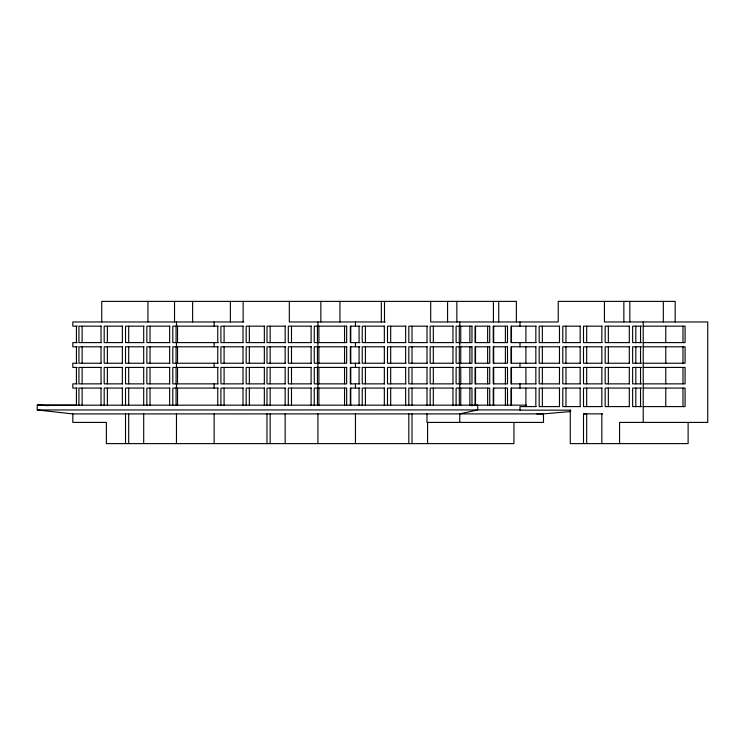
<?xml version="1.0" encoding="UTF-8"?>
<svg xmlns="http://www.w3.org/2000/svg" width="745" height="745" viewBox="0 0 745 745"><rect width="100%" height="100%" fill="white"/><g stroke="black" fill="none" stroke-linecap="round" stroke-linejoin="round"><path stroke-width="1.12" d="M72.814 413.913L72.814 422.415L106.386 422.415L106.386 443.62L513.938 443.62L513.938 422.415M176.463 443.62L176.463 413.913M214.132 443.62L214.141 413.903M317.919 443.62L317.919 413.903L543.487 413.894L570.763 411.51M355.458 443.62L355.458 413.894M470.97 405.68L477.703 405.15L526.37 405.15M243.699 321.97L72.814 321.97L72.814 326.17L77.266 326.17M385.277 321.97L289.33 321.97L289.33 301.38M101.283 326.17L78.933 326.17L78.933 342.598L101.283 342.598M122.646 326.17L104.188 326.17L104.188 342.598L122.646 342.598M143.981 326.17L125.523 326.17L125.523 342.598L143.981 342.598M169.925 326.17L146.849 326.17L146.849 342.598L169.925 342.598M218.192 326.17L172.803 326.17L172.803 342.598L218.192 342.598M243.261 326.17L220.911 326.17L220.911 342.598L243.261 342.598M264.633 326.17L246.176 326.17L246.176 342.598L264.633 342.598M285.437 326.17L266.98 326.17L266.98 342.598L285.437 342.598M311.382 326.17L288.306 326.17L288.306 342.598L311.382 342.598M359.965 326.17L350.336 326.17L350.336 342.598L359.965 342.598M384.588 326.17L362.238 326.17L362.238 342.598L384.588 342.598M405.951 326.17L387.493 326.17L387.493 342.598L405.951 342.598M427.276 326.17L408.819 326.17L408.819 342.598L427.276 342.598M453.221 326.17L430.154 326.17L430.154 342.598L453.221 342.598M536.055 326.17L511.023 326.17L511.023 342.598L536.055 342.598M559.644 326.17L539.175 326.17L539.175 342.598L559.644 342.598M580.402 326.17L562.792 326.17L562.792 342.598L580.402 342.598M602.072 326.17L583.503 326.17L583.503 342.598L602.072 342.598M629.534 326.17L605.163 326.17L605.163 342.598L629.534 342.598M641.613 326.17L632.645 326.17L632.645 342.598L641.613 342.598M643.214 326.17L685.083 326.17L685.083 342.598L643.214 342.598M77.266 342.598L72.814 342.598L72.814 346.798L77.266 346.798M101.283 346.798L78.933 346.798L78.933 363.234L101.283 363.234M122.646 346.798L104.188 346.798L104.188 363.234L122.646 363.234M143.981 346.798L125.523 346.798L125.523 363.234L143.981 363.234M169.925 346.798L146.849 346.798L146.849 363.234L169.925 363.234M218.192 346.798L172.803 346.798L172.803 363.234L218.192 363.234M243.261 346.798L220.911 346.798L220.911 363.234L243.261 363.234M264.633 346.798L246.176 346.798L246.176 363.234L264.633 363.234M285.437 346.798L266.98 346.798L266.98 363.234L285.437 363.234M311.382 346.798L288.306 346.798L288.306 363.234L311.382 363.234M359.965 346.798L350.336 346.798L350.336 363.234L359.965 363.234M384.588 346.798L362.238 346.798L362.238 363.234L384.588 363.234M405.951 346.798L387.493 346.798L387.493 363.234L405.951 363.234M427.276 346.798L408.819 346.798L408.819 363.234L427.276 363.234M453.221 346.798L430.154 346.798L430.154 363.234L453.221 363.234M536.055 346.798L511.023 346.798L511.023 363.234L536.055 363.234M559.644 346.798L539.175 346.798L539.175 363.234L559.644 363.234M580.402 346.798L562.792 346.798L562.792 363.234L580.402 363.234M602.072 346.798L583.503 346.798L583.503 363.234L602.072 363.234M629.534 346.798L605.163 346.798L605.163 363.234L629.534 363.234M641.613 346.798L632.645 346.798L632.645 363.234L641.613 363.234M643.214 346.798L685.083 346.798L685.083 363.234L643.214 363.234M77.266 363.234L72.814 363.234L72.814 367.434L77.266 367.434M101.283 367.434L78.933 367.434L78.933 383.861L101.283 383.861M122.646 367.434L104.188 367.434L104.188 383.861L122.646 383.861M143.981 367.434L125.523 367.434L125.523 383.861L143.981 383.861M169.925 367.434L146.849 367.434L146.849 383.861L169.925 383.861M218.192 367.434L172.803 367.434L172.803 383.861L218.192 383.861M243.261 367.434L220.911 367.434L220.911 383.861L243.261 383.861M264.633 367.434L246.176 367.434L246.176 383.861L264.633 383.861M285.437 367.434L266.98 367.434L266.98 383.861L285.437 383.861M311.382 367.434L288.306 367.434L288.306 383.861L311.382 383.861M359.965 367.434L350.336 367.434L350.336 383.861L359.965 383.861M384.588 367.434L362.238 367.434L362.238 383.861L384.588 383.861M405.951 367.434L387.493 367.434L387.493 383.861L405.951 383.861M427.276 367.434L408.819 367.434L408.819 383.861L427.276 383.861M453.221 367.434L430.154 367.434L430.154 383.861L453.221 383.861M536.055 367.434L511.023 367.434L511.023 383.861L536.055 383.861M559.644 367.434L539.175 367.434L539.175 383.861L559.644 383.861M580.402 367.434L562.792 367.434L562.792 383.861L580.402 383.861M602.072 367.434L583.503 367.434L583.503 383.861L602.072 383.861M629.534 367.434L605.163 367.434L605.163 383.861L629.534 383.861M641.613 367.434L632.645 367.434L632.645 383.861L641.613 383.861M643.214 367.434L685.083 367.434L685.083 383.861L643.214 383.861M77.266 383.861L72.814 383.861L72.814 388.071L77.266 388.071M101.283 388.071L78.933 388.071L78.933 405.438M122.646 388.071L104.188 388.071L104.188 405.438M143.981 388.071L125.523 388.071L125.523 405.438M169.925 388.071L146.849 388.071L146.849 405.438M218.192 388.071L172.803 388.071L172.803 405.438M243.261 388.071L220.911 388.071L220.911 405.438M264.633 388.071L246.176 388.071L246.176 405.438M285.437 388.071L266.98 388.071L266.98 405.438M311.382 388.071L288.306 388.071L288.306 405.438M359.965 388.071L350.336 388.071L350.336 405.438M384.588 388.071L362.238 388.071L362.238 405.438M405.951 388.071L387.493 388.071L387.493 405.438M427.276 388.071L408.819 388.071L408.819 405.438M453.221 388.071L430.154 388.071L430.154 405.438M536.055 388.071L511.023 388.071L511.023 405.42M559.644 388.071L539.175 388.071L539.175 406.602L559.644 406.602M580.402 388.071L562.792 388.071L562.792 406.602L580.402 406.602M602.072 388.071L583.503 388.071L583.503 406.602L602.072 406.602M629.534 388.071L605.163 388.071L605.163 406.602L629.534 406.602M641.613 388.071L632.645 388.071L632.645 406.602L641.613 406.602M643.214 388.071L685.083 388.071L685.083 406.602L643.214 406.602M76.698 405.178L37.25 405.187L37.25 409.955L72.74 413.913L317.919 413.903M536.055 406.602L519.982 406.602L519.982 410.16L570.838 410.16M37.25 409.955L520.578 409.918M583.503 443.62L583.503 413.866L586.688 413.866L586.688 443.62M583.503 413.866L602.146 413.875M536.745 413.894L543.487 413.894L543.487 422.415L426.997 422.415L426.997 413.913M602.332 413.866L601.839 413.866L601.839 443.62M48.723 405.643L37.25 405.187L477.703 405.15L477.703 409.918L459.767 413.894L459.767 422.415M688.119 422.415L688.119 443.62L570.27 443.62L570.27 410.16M682.979 326.17L682.979 342.598M682.979 346.798L682.979 363.234M682.979 367.434L682.979 383.861M682.979 388.071L682.979 406.602M675.184 321.97L675.184 301.38L558.238 301.38L558.238 321.97L430.703 321.97L430.703 301.38M665.779 326.17L665.779 342.598M665.779 346.798L665.779 363.234M665.779 367.434L665.779 383.861M665.779 388.071L665.779 406.602M663.329 301.38L663.329 321.97M643.214 321.97L643.214 422.415M640.532 326.17L640.532 342.598M640.532 346.798L640.532 363.234M640.532 367.434L640.532 383.861M640.532 388.071L640.532 406.602M635.83 326.17L635.83 342.598M635.83 346.798L635.83 363.234M635.83 367.434L635.83 383.861M635.83 388.071L635.83 406.602M629.832 301.38L629.832 321.97M629.311 326.17L629.311 342.598M629.311 346.798L629.311 363.234M629.311 367.434L629.311 383.861M629.311 388.071L629.311 406.602M623.854 301.38L623.854 321.97M619.551 443.62L619.551 422.415L707.75 422.415L707.75 321.97L604.437 321.97L604.437 301.38M608.348 326.17L608.348 342.598M608.348 346.798L608.348 363.234M608.348 367.434L608.348 383.861M608.348 388.071L608.348 406.602M601.839 326.17L601.839 342.598M601.839 346.798L601.839 363.234M601.839 367.434L601.839 383.861M601.839 388.071L601.839 406.602M586.688 326.17L586.688 342.598M586.688 346.798L586.688 363.234M586.688 367.434L586.688 383.861M586.688 388.071L586.688 406.602M580.178 326.17L580.178 342.598M580.178 346.798L580.178 363.234M580.178 367.434L580.178 383.861M580.178 388.071L580.178 406.602M565.976 326.17L565.976 342.598M565.976 346.798L565.976 363.234M565.976 367.434L565.976 383.861M565.976 388.071L565.976 406.602M559.467 326.17L559.467 342.598M559.467 346.798L559.467 363.234M559.467 367.434L559.467 383.861M559.467 388.071L559.467 406.602M542.351 326.17L542.351 342.598M542.351 346.798L542.351 363.234M542.351 367.434L542.351 383.861M542.351 388.071L542.351 406.602M535.841 326.17L535.841 342.598M535.841 346.798L535.841 363.234M535.841 367.434L535.841 383.861M535.841 388.071L535.841 406.602M525.905 326.17L525.905 342.598M525.905 346.798L525.905 363.234M525.905 367.434L525.905 383.861M525.905 388.071L525.905 406.602M519.982 321.97L519.982 326.17M519.982 342.598L519.982 346.798M519.982 363.234L519.982 367.434M519.982 383.861L519.982 388.071M516.378 321.97L516.378 301.38L101.73 301.38L101.73 321.97M511.47 326.17L511.47 342.598M511.47 346.798L511.47 363.234M511.47 367.434L511.47 383.861M511.47 388.071L511.47 405.438M507.513 405.42L507.513 388.071L493.255 388.071L493.255 405.42M505.399 326.17L505.399 342.598M505.399 346.798L505.399 363.234M505.399 367.434L505.399 383.861M505.399 388.071L505.399 405.438M498.731 301.38L498.731 321.97M493.693 326.17L493.693 342.598M493.693 346.798L493.693 363.234M493.693 367.434L493.693 383.861M493.693 388.071L493.693 405.438M493.423 301.38L493.423 321.97M489.735 405.42L489.735 388.071L475.077 388.071L475.077 405.42M487.63 326.17L487.63 342.598M487.63 346.798L487.63 363.234M487.63 367.434L487.63 383.861M487.63 388.071L487.63 405.438M475.524 326.17L475.524 342.598M475.524 346.798L475.524 363.234M475.524 367.434L475.524 383.861M475.524 388.071L475.524 405.438M471.967 405.42L471.967 388.071L456.108 388.071L456.108 405.438M469.862 326.17L469.862 342.598M469.862 346.798L469.862 363.234M469.862 367.434L469.862 383.861M469.862 388.071L469.862 405.438M460.755 326.17L460.755 342.598M460.755 346.798L460.755 363.234M460.755 367.434L460.755 383.861M460.755 388.071L460.755 405.438M459.767 321.97L459.767 326.17M459.767 342.598L459.767 346.798M459.767 363.234L459.767 367.434M459.767 383.861L459.767 388.071M459.293 326.17L459.293 342.598M459.293 346.798L459.293 363.234M459.293 367.434L459.293 383.861M459.293 388.071L459.293 405.438M456.853 301.38L456.853 321.97M452.951 326.17L452.951 342.598M452.951 346.798L452.951 363.234M452.951 367.434L452.951 383.861M452.951 388.071L452.951 405.438M447.577 301.38L447.577 321.97M433.329 326.17L433.329 342.598M433.329 346.798L433.329 363.234M433.329 367.434L433.329 383.861M433.329 388.071L433.329 405.438M427.565 422.415L427.565 443.62M426.997 326.17L426.997 342.598M426.997 346.798L426.997 363.234M426.997 367.434L426.997 383.861M426.997 388.071L426.997 405.438M412.004 326.17L412.004 342.598M412.004 346.798L412.004 363.234M412.004 367.434L412.004 383.861M412.004 388.071L412.004 405.438M412.004 413.913L412.004 443.62M408.819 413.913L408.819 443.62M405.662 326.17L405.662 342.598M405.662 346.798L405.662 363.234M405.662 367.434L405.662 383.861M405.662 388.071L405.662 405.438M390.678 326.17L390.678 342.598M390.678 346.798L390.678 363.234M390.678 367.434L390.678 383.861M390.678 388.071L390.678 405.438M384.495 301.38L384.495 321.97M384.336 326.17L384.336 342.598M384.336 346.798L384.336 363.234M384.336 367.434L384.336 383.861M384.336 388.071L384.336 405.438M381.319 301.38L381.319 321.97M365.413 326.17L365.413 342.598M365.413 346.798L365.413 363.234M365.413 367.434L365.413 383.861M365.413 388.071L365.413 405.438M359.071 326.17L359.071 342.598M359.071 346.798L359.071 363.234M359.071 367.434L359.071 383.861M359.071 388.071L359.071 405.438M355.458 321.97L355.458 326.17M355.458 342.598L355.458 346.798M355.458 363.234L355.458 367.434M355.458 383.861L355.458 388.071M350.774 326.17L350.774 342.598M350.774 346.798L350.774 363.234M350.774 367.434L350.774 383.861M350.774 388.071L350.774 405.438M346.649 405.438L346.649 388.071L314.26 388.071L314.26 405.438M344.544 326.17L344.544 342.598M344.544 346.798L344.544 363.234M344.544 367.434L344.544 383.861M344.544 388.071L344.544 405.438M339.934 301.38L339.934 321.97M320.844 301.38L320.844 321.97M318.907 326.17L318.907 342.598M318.907 346.798L318.907 363.234M318.907 367.434L318.907 383.861M318.907 388.071L318.907 405.438M317.919 321.97L317.919 326.17M317.919 342.598L317.919 346.798M317.919 363.234L317.919 367.434M317.919 383.861L317.919 388.071M317.445 326.17L317.445 342.598M317.445 346.798L317.445 363.234M317.445 367.434L317.445 383.861M317.445 388.071L317.445 405.438M311.103 326.17L311.103 342.598M311.103 346.798L311.103 363.234M311.103 367.434L311.103 383.861M311.103 388.071L311.103 405.438M291.491 326.17L291.491 342.598M291.491 346.798L291.491 363.234M291.491 367.434L291.491 383.861M291.491 388.071L291.491 405.438M285.149 326.17L285.149 342.598M285.149 346.798L285.149 363.234M285.149 367.434L285.149 383.861M285.149 388.071L285.149 405.438M285.149 413.913L285.149 443.62M270.156 326.17L270.156 342.598M270.156 346.798L270.156 363.234M270.156 367.434L270.156 383.861M270.156 388.071L270.156 405.438M270.156 413.913L270.156 443.62M266.98 413.913L266.98 443.62M264.345 326.17L264.345 342.598M264.345 346.798L264.345 363.234M264.345 367.434L264.345 383.861M264.345 388.071L264.345 405.438M249.351 326.17L249.351 342.598M249.351 346.798L249.351 363.234M249.351 367.434L249.351 383.861M249.351 388.071L249.351 405.438M243.131 301.38L243.131 321.97M243.01 326.17L243.01 342.598M243.01 346.798L243.01 363.234M243.01 367.434L243.01 383.861M243.01 388.071L243.01 405.438M230.363 301.38L230.363 321.97M224.096 326.17L224.096 342.598M224.096 346.798L224.096 363.234M224.096 367.434L224.096 383.861M224.096 388.071L224.096 405.438M217.754 326.17L217.754 342.598M217.754 346.798L217.754 363.234M217.754 367.434L217.754 383.861M217.754 388.071L217.754 405.438M214.132 321.97L214.132 326.17M214.132 342.598L214.132 346.798M214.132 363.234L214.132 367.434M214.132 383.861L214.132 388.071M192.629 301.38L192.629 321.97M177.534 326.17L177.534 342.598M177.534 346.798L177.534 363.234M177.534 367.434L177.534 383.861M177.534 388.071L177.534 405.438M176.463 321.97L176.463 326.17M176.463 342.598L176.463 346.798M176.463 363.234L176.463 367.434M176.463 383.861L176.463 388.071M176.071 326.17L176.071 342.598M176.071 346.798L176.071 363.234M176.071 367.434L176.071 383.861M176.071 388.071L176.071 405.438M174.526 301.38L174.526 321.97M169.646 326.17L169.646 342.598M169.646 346.798L169.646 363.234M169.646 367.434L169.646 383.861M169.646 388.071L169.646 405.438M150.034 326.17L150.034 342.598M150.034 346.798L150.034 363.234M150.034 367.434L150.034 383.861M150.034 388.071L150.034 405.438M147.929 301.38L147.929 321.97M143.692 326.17L143.692 342.598M143.692 346.798L143.692 363.234M143.692 367.434L143.692 383.861M143.692 388.071L143.692 405.438M143.692 413.913L143.692 443.62M128.699 326.17L128.699 342.598M128.699 346.798L128.699 363.234M128.699 367.434L128.699 383.861M128.699 388.071L128.699 405.438M128.699 413.913L128.699 443.62M125.523 413.913L125.523 443.62M122.357 326.17L122.357 342.598M122.357 346.798L122.357 363.234M122.357 367.434L122.357 383.861M122.357 388.071L122.357 405.438M107.373 326.17L107.373 342.598M107.373 346.798L107.373 363.234M107.373 367.434L107.373 383.861M107.373 388.071L107.373 405.438M101.031 326.17L101.031 342.598M101.031 346.798L101.031 363.234M101.031 367.434L101.031 383.861M101.031 388.071L101.031 405.438M82.118 326.17L82.118 342.598M82.118 346.798L82.118 363.234M82.118 367.434L82.118 383.861M82.118 388.071L82.118 405.438M76.428 326.17L76.428 342.598M76.428 346.798L76.428 363.234M76.428 367.434L76.428 383.861M76.428 388.071L76.428 405.438M346.649 326.17L314.26 326.17L314.26 342.598L346.649 342.598L346.649 326.17M471.967 326.17L456.108 326.17L456.108 342.598L471.967 342.598L471.967 326.17M489.735 326.17L475.077 326.17L475.077 342.598L489.735 342.598L489.735 326.17M507.513 326.17L493.255 326.17L493.255 342.598L507.513 342.598L507.513 326.17M346.649 346.798L314.26 346.798L314.26 363.234L346.649 363.234L346.649 346.798M471.967 346.798L456.108 346.798L456.108 363.234L471.967 363.234L471.967 346.798M489.735 346.798L475.077 346.798L475.077 363.234L489.735 363.234L489.735 346.798M507.513 346.798L493.255 346.798L493.255 363.234L507.513 363.234L507.513 346.798M346.649 367.434L314.26 367.434L314.26 383.861L346.649 383.861L346.649 367.434M471.967 367.434L456.108 367.434L456.108 383.861L471.967 383.861L471.967 367.434M489.735 367.434L475.077 367.434L475.077 383.861L489.735 383.861L489.735 367.434M507.513 367.434L493.255 367.434L493.255 383.861L507.513 383.861L507.513 367.434"/></g></svg>
